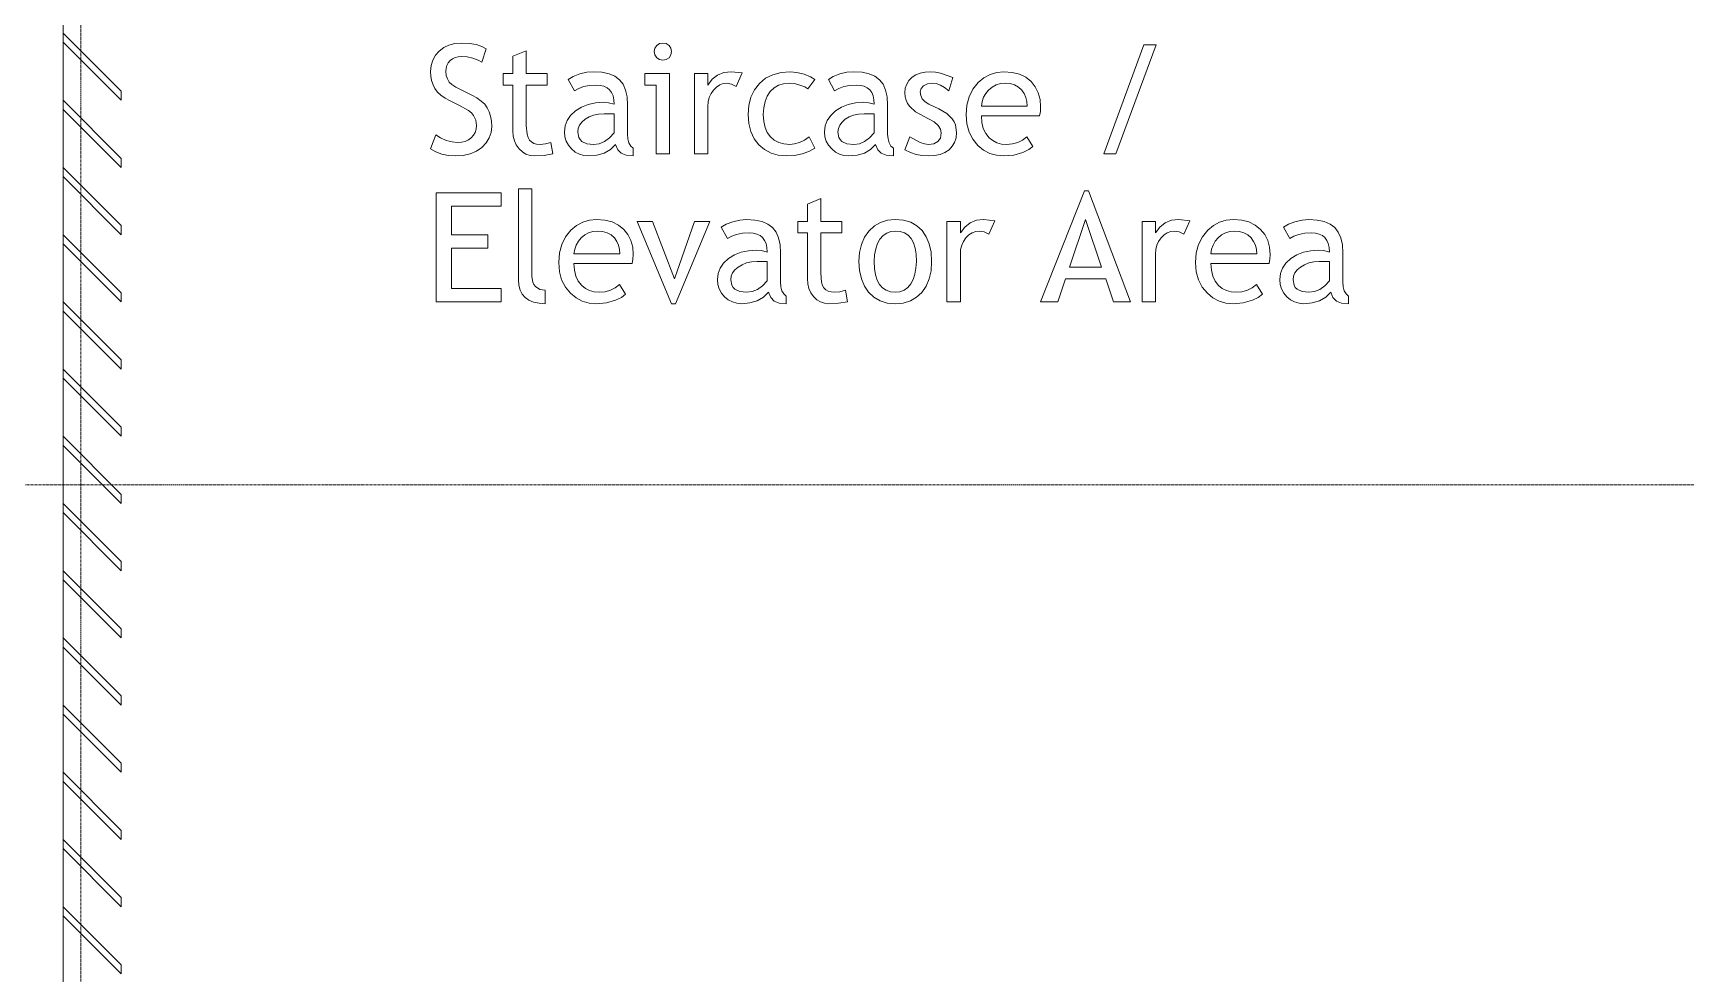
# Model space of a CAD drawing. Header units: inches. Extents: x -1714 to 1984, y -1043 to 970.
# Drawn here: x -1415.4 to -1052.9, y 200 to 406.2 of the extents above; entities that cross this region are included whole.
import ezdxf

# ---------------------------------------------------------------- set-up
doc = ezdxf.new("R2010")
doc.units = ezdxf.units.IN
doc.header["$MEASUREMENT"] = 0
doc.linetypes.add('Grid Line 1_2_', pattern=[0.875, 0.5, -0.125, 0.125, -0.125])
for name, color, linetype, lineweight in [('A-FLOR', 192, 'Continuous', 13), ('A-GENM', 13, 'Continuous', 9), ('A-MASS', 70, 'Continuous', 9), ('S-GRID', 1, 'Continuous', 9)]:
    doc.layers.add(name, color=color, linetype=linetype, lineweight=lineweight)

msp = doc.modelspace()

# ---------------------------------------------------------------- linework, layer by layer
at = {"layer": 'A-FLOR'}
msp.add_line((-1408.74, 479.86), (-1408.74, 127.21), dxfattribs=at)
at = {"layer": 'A-GENM'}
for p, q in [((-1325.32, 403.05), (-1326.32, 402.28)), ((-1324.18, 403.6), (-1325.32, 403.05)), ((-1322.91, 403.93), (-1324.18, 403.6)), ((-1321.5, 404.04), (-1322.91, 403.93)), ((-1319.69, 403.96), (-1321.5, 404.04)), ((-1318.17, 403.71), (-1319.69, 403.96)), ((-1316.95, 403.3), (-1318.17, 403.71)), ((-1316.98, 399.84), (-1316.04, 402.73)), ((-1316.04, 402.73), (-1316.95, 403.3)), ((-1307.23, 402.36), (-1310.17, 401.12)), ((-1307.23, 397.33), (-1307.23, 402.36)), ((-1279, 402.88), (-1279.13, 402.16)), ((-1278.59, 403.49), (-1279, 402.88)), ((-1277.98, 403.9), (-1278.59, 403.49)), ((-1277.25, 404.04), (-1277.98, 403.9)), ((-1276.52, 403.9), (-1277.25, 404.04)), ((-1275.91, 403.48), (-1276.52, 403.9)), ((-1275.5, 402.88), (-1275.91, 403.48)), ((-1275.36, 402.16), (-1275.5, 402.88)), ((-1171.77, 403.62), (-1180.58, 379.72)), ((-1177.94, 379.72), (-1169.06, 403.62)), ((-1169.06, 403.62), (-1171.77, 403.62)), ((-1328.08, 399.12), (-1328.2, 397.83)), ((-1327.73, 400.28), (-1328.08, 399.12)), ((-1327.14, 401.34), (-1327.73, 400.28)), ((-1326.32, 402.28), (-1327.14, 401.34)), ((-1324.79, 398.49), (-1324.61, 399.12)), ((-1324.61, 399.12), (-1324.32, 399.68)), ((-1324.32, 399.68), (-1323.91, 400.18)), ((-1323.91, 400.18), (-1323.4, 400.58)), ((-1323.4, 400.58), (-1322.8, 400.87)), ((-1322.8, 400.87), (-1322.12, 401.04)), ((-1322.12, 401.04), (-1321.35, 401.1)), ((-1321.35, 401.1), (-1320.19, 401)), ((-1320.19, 401), (-1318.92, 400.69)), ((-1318.92, 400.69), (-1317.79, 400.28)), ((-1317.79, 400.28), (-1316.98, 399.84)), ((-1310.17, 401.12), (-1310.17, 397.33)), ((-1279.13, 402.16), (-1279, 401.43)), ((-1279, 401.43), (-1278.58, 400.82)), ((-1278.58, 400.82), (-1277.97, 400.4)), ((-1277.97, 400.4), (-1277.25, 400.26)), ((-1277.25, 400.26), (-1276.52, 400.4)), ((-1276.52, 400.4), (-1275.91, 400.82)), ((-1275.91, 400.82), (-1275.5, 401.43)), ((-1275.5, 401.43), (-1275.36, 402.16)), ((-1328.2, 397.83), (-1328.14, 396.77)), ((-1328.14, 396.77), (-1327.96, 395.79)), ((-1327.96, 395.79), (-1327.66, 394.88)), ((-1324.84, 397.79), (-1324.79, 398.49)), ((-1324.76, 396.94), (-1324.84, 397.79)), ((-1324.51, 396.16), (-1324.76, 396.94)), ((-1324.1, 395.48), (-1324.51, 396.16)), ((-1323.56, 394.93), (-1324.1, 395.48)), ((-1310.17, 397.33), (-1312.26, 397.33)), ((-1312.26, 397.33), (-1312.26, 394.81)), ((-1302.62, 397.33), (-1307.23, 397.33)), ((-1302.62, 394.81), (-1302.62, 397.33)), ((-1296.93, 396.71), (-1298.01, 396.07)), ((-1298.01, 396.07), (-1296.63, 393.55)), ((-1295.5, 397.25), (-1296.93, 396.71)), ((-1293.94, 397.62), (-1295.5, 397.25)), ((-1292.44, 397.75), (-1293.94, 397.62)), ((-1290.62, 397.64), (-1292.44, 397.75)), ((-1289.07, 397.31), (-1290.62, 397.64)), ((-1287.79, 396.76), (-1289.07, 397.31)), ((-1286.77, 396), (-1287.79, 396.76)), ((-1286, 394.99), (-1286.77, 396)), ((-1275.78, 397.33), (-1281.23, 397.33)), ((-1281.23, 397.33), (-1281.23, 394.81)), ((-1275.78, 379.72), (-1275.78, 397.33)), ((-1267.39, 397.33), (-1270.33, 397.33)), ((-1270.33, 397.33), (-1270.33, 379.72)), ((-1267.39, 394.81), (-1267.39, 397.33)), ((-1266.43, 396.1), (-1267.39, 394.81)), ((-1265.25, 397.01), (-1266.43, 396.1)), ((-1263.87, 397.56), (-1265.25, 397.01)), ((-1264.79, 394.86), (-1264.03, 395.14)), ((-1264.03, 395.14), (-1263.22, 395.23)), ((-1262.27, 397.75), (-1263.87, 397.56)), ((-1263.22, 395.23), (-1262.18, 395.05)), ((-1259.84, 397.47), (-1262.27, 397.75)), ((-1262.18, 395.05), (-1261.15, 394.52)), ((-1261.15, 394.52), (-1259.84, 397.47)), ((-1256.1, 395.17), (-1257.19, 393.78)), ((-1254.75, 396.3), (-1256.1, 395.17)), ((-1253.16, 397.1), (-1254.75, 396.3)), ((-1251.35, 397.59), (-1253.16, 397.1)), ((-1251.92, 394.77), (-1250.83, 395.12)), ((-1249.31, 397.75), (-1251.35, 397.59)), ((-1250.83, 395.12), (-1249.6, 395.23)), ((-1249.6, 395.23), (-1248.4, 395.13)), ((-1247.86, 397.61), (-1249.31, 397.75)), ((-1248.4, 395.13), (-1247.19, 394.83)), ((-1246.3, 397.2), (-1247.86, 397.61)), ((-1244.89, 396.64), (-1246.3, 397.2)), ((-1245.48, 393.97), (-1243.91, 396.07)), ((-1243.91, 396.07), (-1244.89, 396.64)), ((-1239.89, 396.71), (-1240.97, 396.07)), ((-1240.97, 396.07), (-1239.59, 393.55)), ((-1238.47, 397.25), (-1239.89, 396.71)), ((-1236.9, 397.62), (-1238.47, 397.25)), ((-1235.41, 397.75), (-1236.9, 397.62)), ((-1233.59, 397.64), (-1235.41, 397.75)), ((-1232.04, 397.31), (-1233.59, 397.64)), ((-1230.75, 396.76), (-1232.04, 397.31)), ((-1229.74, 396), (-1230.75, 396.76)), ((-1228.96, 394.99), (-1229.74, 396)), ((-1223.31, 395.84), (-1223.8, 395.04)), ((-1222.63, 396.52), (-1223.31, 395.84)), ((-1221.78, 397.06), (-1222.63, 396.52)), ((-1220.82, 397.44), (-1221.78, 397.06)), ((-1219.73, 397.67), (-1220.82, 397.44)), ((-1220.09, 394.69), (-1219.25, 395.1)), ((-1218.53, 397.75), (-1219.73, 397.67)), ((-1219.25, 395.1), (-1218.25, 395.23)), ((-1217.51, 397.67), (-1218.53, 397.75)), ((-1218.25, 395.23), (-1217.33, 395.13)), ((-1216.37, 397.44), (-1217.51, 397.67)), ((-1217.33, 395.13), (-1216.41, 394.81)), ((-1213.71, 396.51), (-1216.37, 397.44)), ((-1214.58, 393.55), (-1213.71, 396.51)), ((-1208.11, 395.38), (-1209.28, 393.94)), ((-1206.86, 396.41), (-1208.11, 395.38)), ((-1205.5, 397.15), (-1206.86, 396.41)), ((-1204.04, 397.6), (-1205.5, 397.15)), ((-1204.21, 394.86), (-1203.26, 395.14)), ((-1202.46, 397.75), (-1204.04, 397.6)), ((-1203.26, 395.14), (-1202.23, 395.23)), ((-1200.66, 397.61), (-1202.46, 397.75)), ((-1202.23, 395.23), (-1201.13, 395.14)), ((-1201.13, 395.14), (-1200.16, 394.85)), ((-1199.07, 397.21), (-1200.66, 397.61)), ((-1197.69, 396.53), (-1199.07, 397.21)), ((-1196.51, 395.58), (-1197.69, 396.53)), ((-1195.6, 394.45), (-1196.51, 395.58)), ((-1327.66, 394.88), (-1327.24, 394.06)), ((-1327.24, 394.06), (-1326.67, 393.3)), ((-1326.67, 393.3), (-1325.92, 392.6)), ((-1325.92, 392.6), (-1324.99, 391.95)), ((-1324.99, 391.95), (-1323.87, 391.35)), ((-1322.64, 394.33), (-1323.56, 394.93)), ((-1321.08, 393.53), (-1322.64, 394.33)), ((-1319.15, 392.6), (-1321.08, 393.53)), ((-1318.03, 392), (-1319.15, 392.6)), ((-1317.09, 391.33), (-1318.03, 392)), ((-1312.26, 394.81), (-1310.17, 394.81)), ((-1310.17, 394.81), (-1310.17, 384.79)), ((-1307.23, 385.96), (-1307.23, 394.81)), ((-1307.23, 394.81), (-1302.62, 394.81)), ((-1296.63, 393.55), (-1295.72, 394.1)), ((-1295.72, 394.1), (-1294.63, 394.5)), ((-1294.63, 394.5), (-1293.37, 394.73)), ((-1293.37, 394.73), (-1291.92, 394.81)), ((-1291.92, 394.81), (-1290.99, 394.75)), ((-1290.99, 394.75), (-1290.18, 394.55)), ((-1290.18, 394.55), (-1289.5, 394.22)), ((-1289.5, 394.22), (-1288.94, 393.76)), ((-1288.94, 393.76), (-1288.5, 393.17)), ((-1288.5, 393.17), (-1288.19, 392.45)), ((-1288.19, 392.45), (-1288, 391.6)), ((-1288, 391.6), (-1287.94, 390.62)), ((-1285.45, 393.73), (-1286, 394.99)), ((-1285.12, 392.21), (-1285.45, 393.73)), ((-1285, 390.43), (-1285.12, 392.21)), ((-1281.23, 394.81), (-1278.71, 394.81)), ((-1278.71, 394.81), (-1278.71, 379.72)), ((-1267.31, 391.14), (-1267.08, 392.08)), ((-1267.08, 392.08), (-1266.69, 392.95)), ((-1266.69, 392.95), (-1266.14, 393.73)), ((-1266.14, 393.73), (-1265.49, 394.39)), ((-1265.49, 394.39), (-1264.79, 394.86)), ((-1257.96, 392.18), (-1258.43, 390.37)), ((-1257.19, 393.78), (-1257.96, 392.18)), ((-1254.85, 391.21), (-1254.37, 392.38)), ((-1254.37, 392.38), (-1253.71, 393.39)), ((-1253.71, 393.39), (-1252.88, 394.2)), ((-1252.88, 394.2), (-1251.92, 394.77)), ((-1247.19, 394.83), (-1246.15, 394.41)), ((-1246.15, 394.41), (-1245.48, 393.97)), ((-1239.59, 393.55), (-1238.68, 394.1)), ((-1238.68, 394.1), (-1237.6, 394.5)), ((-1237.6, 394.5), (-1236.33, 394.73)), ((-1236.33, 394.73), (-1234.89, 394.81)), ((-1234.89, 394.81), (-1233.96, 394.75)), ((-1233.96, 394.75), (-1233.15, 394.55)), ((-1233.15, 394.55), (-1232.46, 394.22)), ((-1232.46, 394.22), (-1231.9, 393.76)), ((-1231.9, 393.76), (-1231.47, 393.17)), ((-1231.47, 393.17), (-1231.16, 392.45)), ((-1231.16, 392.45), (-1230.97, 391.6)), ((-1230.97, 391.6), (-1230.91, 390.62)), ((-1228.41, 393.73), (-1228.96, 394.99)), ((-1228.08, 392.21), (-1228.41, 393.73)), ((-1227.97, 390.43), (-1228.08, 392.21)), ((-1224.1, 394.13), (-1224.2, 393.09)), ((-1224.2, 393.09), (-1224.13, 392.27)), ((-1224.13, 392.27), (-1223.93, 391.5)), ((-1223.8, 395.04), (-1224.1, 394.13)), ((-1223.93, 391.5), (-1223.59, 390.78)), ((-1220.84, 393.32), (-1220.65, 394.07)), ((-1220.72, 392.5), (-1220.84, 393.32)), ((-1220.37, 391.78), (-1220.72, 392.5)), ((-1220.65, 394.07), (-1220.09, 394.69)), ((-1219.78, 391.17), (-1220.37, 391.78)), ((-1216.41, 394.81), (-1215.5, 394.29)), ((-1215.5, 394.29), (-1214.58, 393.55)), ((-1210.11, 392.28), (-1210.61, 390.4)), ((-1209.28, 393.94), (-1210.11, 392.28)), ((-1207.25, 391.21), (-1206.93, 392.14)), ((-1206.93, 392.14), (-1206.46, 392.98)), ((-1206.46, 392.98), (-1205.84, 393.74)), ((-1205.84, 393.74), (-1205.07, 394.39)), ((-1205.07, 394.39), (-1204.21, 394.86)), ((-1200.16, 394.85), (-1199.31, 394.37)), ((-1199.31, 394.37), (-1198.58, 393.7)), ((-1198.58, 393.7), (-1198.04, 392.95)), ((-1198.04, 392.95), (-1197.66, 392.12)), ((-1197.66, 392.12), (-1197.43, 391.2)), ((-1194.94, 393.15), (-1195.6, 394.45)), ((-1194.55, 391.69), (-1194.94, 393.15)), ((-1194.42, 390.05), (-1194.55, 391.69)), ((-1323.87, 391.35), (-1321.97, 390.45)), ((-1321.97, 390.45), (-1319.89, 389.27)), ((-1319.89, 389.27), (-1319.21, 388.72)), ((-1319.21, 388.72), (-1318.77, 388.18)), ((-1318.77, 388.18), (-1318.29, 387.1)), ((-1316.33, 390.61), (-1317.09, 391.33)), ((-1315.76, 389.84), (-1316.33, 390.61)), ((-1315.33, 388.98), (-1315.76, 389.84)), ((-1315.02, 388.01), (-1315.33, 388.98)), ((-1314.84, 386.93), (-1315.02, 388.01)), ((-1297.48, 388.18), (-1298.24, 387.09)), ((-1296.42, 389.17), (-1297.48, 388.18)), ((-1295.13, 389.99), (-1296.42, 389.17)), ((-1293.67, 390.57), (-1295.13, 389.99)), ((-1294.3, 387.33), (-1293.44, 387.85)), ((-1292.04, 390.92), (-1293.67, 390.57)), ((-1293.44, 387.85), (-1292.47, 388.22)), ((-1292.47, 388.22), (-1291.37, 388.45)), ((-1290.25, 391.04), (-1292.04, 390.92)), ((-1291.37, 388.45), (-1290.16, 388.52)), ((-1289.16, 390.93), (-1290.25, 391.04)), ((-1290.16, 388.52), (-1287.94, 388.52)), ((-1287.94, 390.62), (-1289.16, 390.93)), ((-1287.94, 388.52), (-1287.94, 384.33)), ((-1285, 384.08), (-1285, 390.43)), ((-1267.39, 390.13), (-1267.31, 391.14)), ((-1267.39, 379.72), (-1267.39, 390.13)), ((-1258.43, 390.37), (-1258.58, 388.34)), ((-1258.58, 388.34), (-1258.44, 386.37)), ((-1255.23, 388.34), (-1255.13, 389.86)), ((-1255.13, 386.84), (-1255.23, 388.34)), ((-1255.13, 389.86), (-1254.85, 391.21)), ((-1240.45, 388.18), (-1241.2, 387.09)), ((-1239.39, 389.17), (-1240.45, 388.18)), ((-1238.09, 389.99), (-1239.39, 389.17)), ((-1236.63, 390.57), (-1238.09, 389.99)), ((-1237.27, 387.33), (-1236.41, 387.85)), ((-1235.01, 390.92), (-1236.63, 390.57)), ((-1236.41, 387.85), (-1235.43, 388.22)), ((-1235.43, 388.22), (-1234.34, 388.45)), ((-1233.21, 391.04), (-1235.01, 390.92)), ((-1234.34, 388.45), (-1233.13, 388.52)), ((-1232.13, 390.93), (-1233.21, 391.04)), ((-1233.13, 388.52), (-1230.91, 388.52)), ((-1230.91, 390.62), (-1232.13, 390.93)), ((-1230.91, 388.52), (-1230.91, 384.33)), ((-1227.97, 384.08), (-1227.97, 390.43)), ((-1223.59, 390.78), (-1223.12, 390.1)), ((-1223.12, 390.1), (-1221.84, 388.92)), ((-1221.84, 388.92), (-1218.98, 387.41)), ((-1218.95, 390.67), (-1219.78, 391.17)), ((-1216.75, 389.62), (-1218.95, 390.67)), ((-1215, 388.6), (-1216.75, 389.62)), ((-1213.8, 387.45), (-1215, 388.6)), ((-1210.61, 390.4), (-1210.78, 388.31)), ((-1210.78, 388.31), (-1210.61, 386.3)), ((-1207.42, 390.2), (-1207.25, 391.21)), ((-1197.36, 390.2), (-1207.42, 390.2)), ((-1207.32, 386.62), (-1207.42, 388.1)), ((-1207.42, 388.1), (-1194.67, 388.1)), ((-1197.43, 391.2), (-1197.36, 390.2)), ((-1194.67, 388.1), (-1194.48, 389.03)), ((-1194.48, 389.03), (-1194.42, 390.05)), ((-1318.42, 384.46), (-1318.78, 383.83)), ((-1318.21, 385.17), (-1318.42, 384.46)), ((-1318.29, 387.1), (-1318.14, 385.94)), ((-1318.14, 385.94), (-1318.21, 385.17)), ((-1315.32, 383.25), (-1314.92, 384.45)), ((-1314.92, 384.45), (-1314.78, 385.74)), ((-1314.78, 385.74), (-1314.84, 386.93)), ((-1310.17, 384.79), (-1310.08, 383.65)), ((-1307.05, 384.04), (-1307.23, 385.96)), ((-1298.69, 385.9), (-1298.84, 384.6)), ((-1298.84, 384.6), (-1298.75, 383.51)), ((-1298.24, 387.09), (-1298.69, 385.9)), ((-1295.91, 384.51), (-1295.81, 385.29)), ((-1295.69, 383.33), (-1295.91, 384.51)), ((-1295.81, 385.29), (-1295.51, 386.03)), ((-1295.51, 386.03), (-1295.01, 386.71)), ((-1295.01, 386.71), (-1294.3, 387.33)), ((-1287.94, 384.33), (-1288.96, 383.23)), ((-1258.44, 386.37), (-1257.99, 384.61)), ((-1257.99, 384.61), (-1257.25, 383.06)), ((-1254.84, 385.53), (-1255.13, 386.84)), ((-1254.36, 384.41), (-1254.84, 385.53)), ((-1253.69, 383.48), (-1254.36, 384.41)), ((-1241.66, 385.9), (-1241.81, 384.6)), ((-1241.81, 384.6), (-1241.71, 383.51)), ((-1241.2, 387.09), (-1241.66, 385.9)), ((-1238.87, 384.51), (-1238.77, 385.29)), ((-1238.66, 383.33), (-1238.87, 384.51)), ((-1238.77, 385.29), (-1238.47, 386.03)), ((-1238.47, 386.03), (-1237.97, 386.71)), ((-1237.97, 386.71), (-1237.27, 387.33)), ((-1230.91, 384.33), (-1231.92, 383.23)), ((-1218.98, 387.41), (-1217.78, 386.73)), ((-1217.78, 386.73), (-1216.92, 385.99)), ((-1216.92, 385.99), (-1216.4, 385.19)), ((-1216.4, 385.19), (-1216.23, 384.32)), ((-1216.23, 384.32), (-1216.4, 383.22)), ((-1213.39, 386.8), (-1213.8, 387.45)), ((-1213.1, 386.08), (-1213.39, 386.8)), ((-1212.87, 384.41), (-1213.1, 386.08)), ((-1212.98, 383.27), (-1212.87, 384.41)), ((-1210.61, 386.3), (-1210.13, 384.51)), ((-1210.13, 384.51), (-1209.32, 382.93)), ((-1207, 385.33), (-1207.32, 386.62)), ((-1206.47, 384.21), (-1207, 385.33)), ((-1205.73, 383.28), (-1206.47, 384.21)), ((-1327.01, 383.91), (-1328.2, 380.84)), ((-1328.2, 380.84), (-1327.01, 380.16)), ((-1326, 383.25), (-1327.01, 383.91)), ((-1324.76, 382.71), (-1326, 383.25)), ((-1323.47, 382.35), (-1324.76, 382.71)), ((-1322.34, 382.23), (-1323.47, 382.35)), ((-1321.43, 382.3), (-1322.34, 382.23)), ((-1320.62, 382.49), (-1321.43, 382.3)), ((-1319.91, 382.82), (-1320.62, 382.49)), ((-1319.29, 383.28), (-1319.91, 382.82)), ((-1318.78, 383.83), (-1319.29, 383.28)), ((-1318.12, 380.35), (-1316.95, 381.17)), ((-1316.95, 381.17), (-1316, 382.16)), ((-1316, 382.16), (-1315.32, 383.25)), ((-1310.08, 383.65), (-1309.82, 382.62)), ((-1309.82, 382.62), (-1309.39, 381.69)), ((-1309.39, 381.69), (-1308.79, 380.86)), ((-1308.79, 380.86), (-1308.07, 380.17)), ((-1306.83, 383.32), (-1307.05, 384.04)), ((-1306.51, 382.76), (-1306.83, 383.32)), ((-1306.1, 382.35), (-1306.51, 382.76)), ((-1305.57, 382.05), (-1306.1, 382.35)), ((-1304.94, 381.87), (-1305.57, 382.05)), ((-1304.19, 381.81), (-1304.94, 381.87)), ((-1303.02, 381.92), (-1304.19, 381.81)), ((-1301.81, 382.23), (-1303.02, 381.92)), ((-1301.36, 379.74), (-1301.81, 382.23)), ((-1298.75, 383.51), (-1298.45, 382.52)), ((-1298.45, 382.52), (-1297.96, 381.62)), ((-1297.96, 381.62), (-1297.28, 380.82)), ((-1297.28, 380.82), (-1296.46, 380.15)), ((-1295.42, 382.86), (-1295.69, 383.33)), ((-1295.04, 382.49), (-1295.42, 382.86)), ((-1293.95, 381.98), (-1295.04, 382.49)), ((-1292.44, 381.81), (-1293.95, 381.98)), ((-1291.2, 381.97), (-1292.44, 381.81)), ((-1290.04, 382.44), (-1291.2, 381.97)), ((-1290.11, 379.92), (-1288.76, 380.71)), ((-1288.96, 383.23), (-1290.04, 382.44)), ((-1288.76, 380.71), (-1287.67, 381.81)), ((-1287.67, 381.81), (-1287.16, 380.65)), ((-1287.16, 380.65), (-1286.4, 379.88)), ((-1284.93, 383.01), (-1285, 384.08)), ((-1284.69, 382.14), (-1284.93, 383.01)), ((-1284.3, 381.46), (-1284.69, 382.14)), ((-1283.75, 380.97), (-1284.3, 381.46)), ((-1283.75, 379.3), (-1283.75, 380.97)), ((-1257.25, 383.06), (-1256.21, 381.74)), ((-1256.21, 381.74), (-1254.94, 380.67)), ((-1254.94, 380.67), (-1253.52, 379.91)), ((-1252.85, 382.75), (-1253.69, 383.48)), ((-1251.85, 382.23), (-1252.85, 382.75)), ((-1250.71, 381.92), (-1251.85, 382.23)), ((-1249.42, 381.81), (-1250.71, 381.92)), ((-1248.36, 381.92), (-1249.42, 381.81)), ((-1247.29, 382.23), (-1248.36, 381.92)), ((-1246.22, 382.76), (-1247.29, 382.23)), ((-1245.15, 383.49), (-1246.22, 382.76)), ((-1245.25, 380.24), (-1243.91, 380.97)), ((-1243.91, 380.97), (-1245.15, 383.49)), ((-1241.71, 383.51), (-1241.42, 382.52)), ((-1241.42, 382.52), (-1240.93, 381.62)), ((-1240.93, 381.62), (-1240.24, 380.82)), ((-1240.24, 380.82), (-1239.42, 380.15)), ((-1238.39, 382.86), (-1238.66, 383.33)), ((-1238.01, 382.49), (-1238.39, 382.86)), ((-1236.92, 381.98), (-1238.01, 382.49)), ((-1235.4, 381.81), (-1236.92, 381.98)), ((-1234.17, 381.97), (-1235.4, 381.81)), ((-1233.01, 382.44), (-1234.17, 381.97)), ((-1233.08, 379.92), (-1231.73, 380.71)), ((-1231.92, 383.23), (-1233.01, 382.44)), ((-1231.73, 380.71), (-1230.63, 381.81)), ((-1230.63, 381.81), (-1230.13, 380.65)), ((-1230.13, 380.65), (-1229.37, 379.88)), ((-1227.89, 383.01), (-1227.97, 384.08)), ((-1227.66, 382.14), (-1227.89, 383.01)), ((-1227.26, 381.46), (-1227.66, 382.14)), ((-1226.71, 380.97), (-1227.26, 381.46)), ((-1226.71, 379.3), (-1226.71, 380.97)), ((-1223.13, 383.49), (-1224.2, 380.63)), ((-1224.2, 380.63), (-1222.97, 380.05)), ((-1220.83, 382.23), (-1223.13, 383.49)), ((-1219.87, 381.92), (-1220.83, 382.23)), ((-1219.04, 381.81), (-1219.87, 381.92)), ((-1217.81, 381.97), (-1219.04, 381.81)), ((-1216.93, 382.44), (-1217.81, 381.97)), ((-1216.4, 383.22), (-1216.93, 382.44)), ((-1215.4, 380.06), (-1214.51, 380.65)), ((-1214.51, 380.65), (-1213.79, 381.4)), ((-1213.79, 381.4), (-1213.28, 382.27)), ((-1213.28, 382.27), (-1212.98, 383.27)), ((-1209.32, 382.93), (-1208.18, 381.57)), ((-1208.18, 381.57), (-1206.96, 380.57)), ((-1206.96, 380.57), (-1205.6, 379.86)), ((-1204.93, 382.64), (-1205.73, 383.28)), ((-1204.02, 382.18), (-1204.93, 382.64)), ((-1203, 381.9), (-1204.02, 382.18)), ((-1201.88, 381.81), (-1203, 381.9)), ((-1200.6, 381.92), (-1201.88, 381.81)), ((-1199.43, 382.23), (-1200.6, 381.92)), ((-1198.37, 382.76), (-1199.43, 382.23)), ((-1197.42, 383.49), (-1198.37, 382.76)), ((-1198.33, 380.04), (-1197.02, 380.67)), ((-1196.1, 381.39), (-1197.42, 383.49)), ((-1197.02, 380.67), (-1196.1, 381.39)), ((-1327.01, 380.16), (-1325.71, 379.68)), ((-1325.71, 379.68), (-1324.29, 379.39)), ((-1324.29, 379.39), (-1322.75, 379.3)), ((-1322.75, 379.3), (-1321.02, 379.41)), ((-1321.02, 379.41), (-1319.48, 379.77)), ((-1319.48, 379.77), (-1318.12, 380.35)), ((-1308.07, 380.17), (-1307.27, 379.69)), ((-1307.27, 379.69), (-1306.38, 379.39)), ((-1306.38, 379.39), (-1305.42, 379.3)), ((-1305.42, 379.3), (-1303.3, 379.41)), ((-1303.3, 379.41), (-1301.36, 379.74)), ((-1296.46, 380.15), (-1295.57, 379.68)), ((-1295.57, 379.68), (-1294.61, 379.39)), ((-1294.61, 379.39), (-1293.58, 379.3)), ((-1293.58, 379.3), (-1291.71, 379.45)), ((-1291.71, 379.45), (-1290.11, 379.92)), ((-1286.4, 379.88), (-1285.3, 379.44)), ((-1285.3, 379.44), (-1283.75, 379.3)), ((-1278.71, 379.72), (-1275.78, 379.72)), ((-1270.33, 379.72), (-1267.39, 379.72)), ((-1253.52, 379.91), (-1251.94, 379.45)), ((-1251.94, 379.45), (-1250.2, 379.3)), ((-1250.2, 379.3), (-1248.4, 379.4)), ((-1248.4, 379.4), (-1246.75, 379.72)), ((-1246.75, 379.72), (-1245.25, 380.24)), ((-1239.42, 380.15), (-1238.54, 379.68)), ((-1238.54, 379.68), (-1237.57, 379.39)), ((-1237.57, 379.39), (-1236.54, 379.3)), ((-1236.54, 379.3), (-1234.68, 379.45)), ((-1234.68, 379.45), (-1233.08, 379.92)), ((-1229.37, 379.88), (-1228.26, 379.44)), ((-1228.26, 379.44), (-1226.71, 379.3)), ((-1222.97, 380.05), (-1221.7, 379.63)), ((-1221.7, 379.63), (-1220.39, 379.38)), ((-1220.39, 379.38), (-1219.05, 379.3)), ((-1219.05, 379.3), (-1217.67, 379.38)), ((-1217.67, 379.38), (-1216.46, 379.63)), ((-1216.46, 379.63), (-1215.4, 380.06)), ((-1205.6, 379.86), (-1204.12, 379.44)), ((-1204.12, 379.44), (-1202.52, 379.3)), ((-1202.52, 379.3), (-1200.32, 379.48)), ((-1200.32, 379.48), (-1198.33, 380.04)), ((-1180.58, 379.72), (-1177.94, 379.72)), ((-1312.68, 371.23), (-1326.94, 371.23)), ((-1326.94, 371.23), (-1326.94, 347.33)), ((-1312.68, 368.3), (-1312.68, 371.23)), ((-1305.97, 372.07), (-1308.91, 372.07)), ((-1308.91, 372.07), (-1308.91, 352.22)), ((-1305.97, 352.86), (-1305.97, 372.07)), ((-1242.65, 369.97), (-1245.58, 368.74)), ((-1242.65, 364.94), (-1242.65, 369.97)), ((-1184.78, 371.65), (-1194.42, 347.33)), ((-1183.94, 371.65), (-1184.78, 371.65)), ((-1174.71, 347.33), (-1183.94, 371.65)), ((-1323.59, 368.3), (-1312.68, 368.3)), ((-1323.59, 362.01), (-1323.59, 368.3)), ((-1245.58, 368.74), (-1245.58, 364.94)), ((-1297.44, 362.99), (-1298.6, 361.55)), ((-1296.19, 364.03), (-1297.44, 362.99)), ((-1294.83, 364.77), (-1296.19, 364.03)), ((-1293.36, 365.21), (-1294.83, 364.77)), ((-1294.39, 362), (-1293.53, 362.47)), ((-1293.53, 362.47), (-1292.59, 362.75)), ((-1291.79, 365.36), (-1293.36, 365.21)), ((-1292.59, 362.75), (-1291.55, 362.84)), ((-1289.99, 365.23), (-1291.79, 365.36)), ((-1291.55, 362.84), (-1290.46, 362.75)), ((-1290.46, 362.75), (-1289.49, 362.46)), ((-1288.4, 364.82), (-1289.99, 365.23)), ((-1289.49, 362.46), (-1288.63, 361.98)), ((-1287.01, 364.14), (-1288.4, 364.82)), ((-1285.84, 363.19), (-1287.01, 364.14)), ((-1284.92, 362.06), (-1285.84, 363.19)), ((-1279.55, 364.94), (-1282.91, 364.94)), ((-1282.91, 364.94), (-1275.36, 346.91)), ((-1274.73, 352.36), (-1279.55, 364.94)), ((-1270.33, 364.94), (-1274.73, 352.36)), ((-1274.52, 346.91), (-1266.97, 364.94)), ((-1266.97, 364.94), (-1270.33, 364.94)), ((-1263.38, 364.32), (-1264.46, 363.68)), ((-1264.46, 363.68), (-1263.08, 361.17)), ((-1261.95, 364.87), (-1263.38, 364.32)), ((-1260.39, 365.24), (-1261.95, 364.87)), ((-1258.89, 365.36), (-1260.39, 365.24)), ((-1257.07, 365.25), (-1258.89, 365.36)), ((-1255.52, 364.92), (-1257.07, 365.25)), ((-1254.24, 364.37), (-1255.52, 364.92)), ((-1253.22, 363.61), (-1254.24, 364.37)), ((-1252.45, 362.6), (-1253.22, 363.61)), ((-1251.9, 361.34), (-1252.45, 362.6)), ((-1245.58, 364.94), (-1247.68, 364.94)), ((-1247.68, 364.94), (-1247.68, 362.42)), ((-1238.04, 364.94), (-1242.65, 364.94)), ((-1238.04, 362.42), (-1238.04, 364.94)), ((-1232.07, 362.83), (-1233.03, 361.46)), ((-1230.88, 363.94), (-1232.07, 362.83)), ((-1229.52, 364.73), (-1230.88, 363.94)), ((-1227.99, 365.2), (-1229.52, 364.73)), ((-1228.18, 362.4), (-1227.29, 362.73)), ((-1226.29, 365.36), (-1227.99, 365.2)), ((-1227.29, 362.73), (-1226.29, 362.84)), ((-1224.5, 365.21), (-1226.29, 365.36)), ((-1226.29, 362.84), (-1225.21, 362.74)), ((-1225.21, 362.74), (-1224.27, 362.43)), ((-1222.92, 364.75), (-1224.5, 365.21)), ((-1221.56, 363.99), (-1222.92, 364.75)), ((-1220.41, 362.93), (-1221.56, 363.99)), ((-1219.5, 361.59), (-1220.41, 362.93)), ((-1212.03, 364.94), (-1214.97, 364.94)), ((-1214.97, 364.94), (-1214.97, 347.33)), ((-1212.03, 362.42), (-1212.03, 364.94)), ((-1211.07, 363.71), (-1212.03, 362.42)), ((-1209.89, 364.63), (-1211.07, 363.71)), ((-1210.14, 362), (-1209.43, 362.47)), ((-1208.51, 365.18), (-1209.89, 364.63)), ((-1209.43, 362.47), (-1208.67, 362.75)), ((-1208.67, 362.75), (-1207.86, 362.84)), ((-1206.92, 365.36), (-1208.51, 365.18)), ((-1207.86, 362.84), (-1206.82, 362.67)), ((-1204.49, 365.08), (-1206.92, 365.36)), ((-1206.82, 362.67), (-1205.8, 362.14)), ((-1205.8, 362.14), (-1204.49, 365.08)), ((-1188.1, 354.88), (-1184.57, 365.36)), ((-1184.57, 365.36), (-1181.08, 354.88)), ((-1169.26, 364.94), (-1172.19, 364.94)), ((-1172.19, 364.94), (-1172.19, 347.33)), ((-1169.26, 362.42), (-1169.26, 364.94)), ((-1168.29, 363.71), (-1169.26, 362.42)), ((-1167.12, 364.63), (-1168.29, 363.71)), ((-1167.36, 362), (-1166.65, 362.47)), ((-1165.73, 365.18), (-1167.12, 364.63)), ((-1166.65, 362.47), (-1165.9, 362.75)), ((-1165.9, 362.75), (-1165.08, 362.84)), ((-1164.14, 365.36), (-1165.73, 365.18)), ((-1165.08, 362.84), (-1164.05, 362.67)), ((-1161.71, 365.08), (-1164.14, 365.36)), ((-1164.05, 362.67), (-1163.02, 362.14)), ((-1163.02, 362.14), (-1161.71, 365.08)), ((-1157.79, 362.99), (-1158.95, 361.55)), ((-1156.54, 364.03), (-1157.79, 362.99)), ((-1155.18, 364.77), (-1156.54, 364.03)), ((-1153.71, 365.21), (-1155.18, 364.77)), ((-1154.74, 362), (-1153.88, 362.47)), ((-1153.88, 362.47), (-1152.94, 362.75)), ((-1152.14, 365.36), (-1153.71, 365.21)), ((-1152.94, 362.75), (-1151.9, 362.84)), ((-1150.34, 365.23), (-1152.14, 365.36)), ((-1151.9, 362.84), (-1150.81, 362.75)), ((-1150.81, 362.75), (-1149.84, 362.46)), ((-1148.75, 364.82), (-1150.34, 365.23)), ((-1149.84, 362.46), (-1148.98, 361.98)), ((-1147.36, 364.14), (-1148.75, 364.82)), ((-1146.19, 363.19), (-1147.36, 364.14)), ((-1145.27, 362.06), (-1146.19, 363.19)), ((-1140.08, 364.32), (-1141.16, 363.68)), ((-1141.16, 363.68), (-1139.78, 361.17)), ((-1138.66, 364.87), (-1140.08, 364.32)), ((-1137.09, 365.24), (-1138.66, 364.87)), ((-1135.6, 365.36), (-1137.09, 365.24)), ((-1133.78, 365.25), (-1135.6, 365.36)), ((-1132.23, 364.92), (-1133.78, 365.25)), ((-1130.94, 364.37), (-1132.23, 364.92)), ((-1129.93, 363.61), (-1130.94, 364.37)), ((-1129.15, 362.6), (-1129.93, 363.61)), ((-1128.6, 361.34), (-1129.15, 362.6)), ((-1315.62, 362.01), (-1323.59, 362.01)), ((-1323.59, 350.26), (-1323.59, 359.07)), ((-1323.59, 359.07), (-1315.62, 359.07)), ((-1315.62, 359.07), (-1315.62, 362.01)), ((-1299.44, 359.89), (-1299.94, 358.02)), ((-1298.6, 361.55), (-1299.44, 359.89)), ((-1296.75, 357.81), (-1296.58, 358.83)), ((-1296.58, 358.83), (-1296.26, 359.75)), ((-1296.26, 359.75), (-1295.79, 360.6)), ((-1295.79, 360.6), (-1295.17, 361.35)), ((-1295.17, 361.35), (-1294.39, 362)), ((-1288.63, 361.98), (-1287.9, 361.31)), ((-1287.9, 361.31), (-1287.37, 360.57)), ((-1287.37, 360.57), (-1286.99, 359.74)), ((-1286.99, 359.74), (-1286.76, 358.82)), ((-1286.76, 358.82), (-1286.68, 357.81)), ((-1284.27, 360.77), (-1284.92, 362.06)), ((-1283.88, 359.3), (-1284.27, 360.77)), ((-1283.75, 357.66), (-1283.88, 359.3)), ((-1263.08, 361.17), (-1262.17, 361.72)), ((-1262.17, 361.72), (-1261.08, 362.11)), ((-1261.08, 362.11), (-1259.82, 362.35)), ((-1259.82, 362.35), (-1258.37, 362.42)), ((-1258.37, 362.42), (-1257.44, 362.36)), ((-1257.44, 362.36), (-1256.63, 362.16)), ((-1256.63, 362.16), (-1255.95, 361.84)), ((-1255.95, 361.84), (-1255.39, 361.38)), ((-1255.39, 361.38), (-1254.95, 360.79)), ((-1254.95, 360.79), (-1254.64, 360.07)), ((-1254.64, 360.07), (-1254.45, 359.21)), ((-1254.45, 359.21), (-1254.39, 358.23)), ((-1251.57, 359.82), (-1251.9, 361.34)), ((-1251.46, 358.04), (-1251.57, 359.82)), ((-1247.68, 362.42), (-1245.58, 362.42)), ((-1245.58, 362.42), (-1245.58, 352.4)), ((-1242.65, 353.57), (-1242.65, 362.42)), ((-1242.65, 362.42), (-1238.04, 362.42)), ((-1233.71, 359.9), (-1234.12, 358.14)), ((-1233.03, 361.46), (-1233.71, 359.9)), ((-1230.83, 357.65), (-1230.59, 358.96)), ((-1230.59, 358.96), (-1230.2, 360.1)), ((-1230.2, 360.1), (-1229.65, 361.07)), ((-1229.65, 361.07), (-1228.97, 361.85)), ((-1228.97, 361.85), (-1228.18, 362.4)), ((-1224.27, 362.43), (-1223.48, 361.91)), ((-1223.48, 361.91), (-1222.83, 361.18)), ((-1222.83, 361.18), (-1222.33, 360.24)), ((-1222.33, 360.24), (-1221.97, 359.09)), ((-1221.97, 359.09), (-1221.75, 357.74)), ((-1218.85, 360.02), (-1219.5, 361.59)), ((-1218.46, 358.22), (-1218.85, 360.02)), ((-1211.96, 358.76), (-1211.72, 359.7)), ((-1211.72, 359.7), (-1211.33, 360.56)), ((-1211.33, 360.56), (-1210.79, 361.35)), ((-1210.79, 361.35), (-1210.14, 362)), ((-1169.18, 358.76), (-1168.95, 359.7)), ((-1168.95, 359.7), (-1168.56, 360.56)), ((-1168.56, 360.56), (-1168.01, 361.35)), ((-1168.01, 361.35), (-1167.36, 362)), ((-1159.79, 359.89), (-1160.29, 358.02)), ((-1158.95, 361.55), (-1159.79, 359.89)), ((-1157.1, 357.81), (-1156.93, 358.83)), ((-1156.93, 358.83), (-1156.61, 359.75)), ((-1156.61, 359.75), (-1156.14, 360.6)), ((-1156.14, 360.6), (-1155.52, 361.35)), ((-1155.52, 361.35), (-1154.74, 362)), ((-1148.98, 361.98), (-1148.25, 361.31)), ((-1148.25, 361.31), (-1147.72, 360.57)), ((-1147.72, 360.57), (-1147.34, 359.74)), ((-1147.34, 359.74), (-1147.11, 358.82)), ((-1147.11, 358.82), (-1147.03, 357.81)), ((-1144.62, 360.77), (-1145.27, 362.06)), ((-1144.23, 359.3), (-1144.62, 360.77)), ((-1144.1, 357.66), (-1144.23, 359.3)), ((-1139.78, 361.17), (-1138.87, 361.72)), ((-1138.87, 361.72), (-1137.79, 362.11)), ((-1137.79, 362.11), (-1136.52, 362.35)), ((-1136.52, 362.35), (-1135.08, 362.42)), ((-1135.08, 362.42), (-1134.15, 362.36)), ((-1134.15, 362.36), (-1133.34, 362.16)), ((-1133.34, 362.16), (-1132.65, 361.84)), ((-1132.65, 361.84), (-1132.09, 361.38)), ((-1132.09, 361.38), (-1131.66, 360.79)), ((-1131.66, 360.79), (-1131.35, 360.07)), ((-1131.35, 360.07), (-1131.16, 359.21)), ((-1131.16, 359.21), (-1131.1, 358.23)), ((-1128.27, 359.82), (-1128.6, 361.34)), ((-1128.16, 358.04), (-1128.27, 359.82)), ((-1299.94, 358.02), (-1300.1, 355.92)), ((-1300.1, 355.92), (-1299.94, 353.92)), ((-1286.68, 357.81), (-1296.75, 357.81)), ((-1296.64, 354.24), (-1296.75, 355.72)), ((-1296.75, 355.72), (-1284, 355.72)), ((-1284, 355.72), (-1283.81, 356.65)), ((-1283.81, 356.65), (-1283.75, 357.66)), ((-1263.93, 355.8), (-1264.69, 354.71)), ((-1262.87, 356.78), (-1263.93, 355.8)), ((-1261.58, 357.6), (-1262.87, 356.78)), ((-1260.12, 358.18), (-1261.58, 357.6)), ((-1260.75, 354.94), (-1259.89, 355.46)), ((-1258.49, 358.53), (-1260.12, 358.18)), ((-1259.89, 355.46), (-1258.92, 355.84)), ((-1258.92, 355.84), (-1257.82, 356.06)), ((-1256.7, 358.65), (-1258.49, 358.53)), ((-1257.82, 356.06), (-1256.61, 356.13)), ((-1255.61, 358.55), (-1256.7, 358.65)), ((-1256.61, 356.13), (-1254.39, 356.13)), ((-1254.39, 358.23), (-1255.61, 358.55)), ((-1254.39, 356.13), (-1254.39, 351.94)), ((-1251.46, 351.69), (-1251.46, 358.04)), ((-1234.12, 358.14), (-1234.26, 356.17)), ((-1234.26, 356.17), (-1234.13, 354.16)), ((-1230.91, 356.17), (-1230.83, 357.65)), ((-1230.83, 354.59), (-1230.91, 356.17)), ((-1221.68, 356.17), (-1221.76, 354.69)), ((-1221.75, 357.74), (-1221.68, 356.17)), ((-1218.33, 356.17), (-1218.46, 358.22)), ((-1218.46, 354.14), (-1218.33, 356.17)), ((-1212.03, 357.74), (-1211.96, 358.76)), ((-1212.03, 347.33), (-1212.03, 357.74)), ((-1169.26, 357.74), (-1169.18, 358.76)), ((-1169.26, 347.33), (-1169.26, 357.74)), ((-1160.29, 358.02), (-1160.45, 355.92)), ((-1160.45, 355.92), (-1160.29, 353.92)), ((-1147.03, 357.81), (-1157.1, 357.81)), ((-1156.99, 354.24), (-1157.1, 355.72)), ((-1157.1, 355.72), (-1144.35, 355.72)), ((-1144.35, 355.72), (-1144.16, 356.65)), ((-1144.16, 356.65), (-1144.1, 357.66)), ((-1140.64, 355.8), (-1141.39, 354.71)), ((-1139.58, 356.78), (-1140.64, 355.8)), ((-1138.28, 357.6), (-1139.58, 356.78)), ((-1136.82, 358.18), (-1138.28, 357.6)), ((-1137.46, 354.94), (-1136.6, 355.46)), ((-1135.2, 358.53), (-1136.82, 358.18)), ((-1136.6, 355.46), (-1135.62, 355.84)), ((-1135.62, 355.84), (-1134.53, 356.06)), ((-1133.4, 358.65), (-1135.2, 358.53)), ((-1134.53, 356.06), (-1133.32, 356.13)), ((-1132.32, 358.55), (-1133.4, 358.65)), ((-1133.32, 356.13), (-1131.1, 356.13)), ((-1131.1, 358.23), (-1132.32, 358.55)), ((-1131.1, 356.13), (-1131.1, 351.94)), ((-1128.16, 351.69), (-1128.16, 358.04)), ((-1308.91, 352.22), (-1308.82, 350.98)), ((-1305.77, 351.61), (-1305.97, 352.86)), ((-1305.52, 351.09), (-1305.77, 351.61)), ((-1299.94, 353.92), (-1299.45, 352.12)), ((-1299.45, 352.12), (-1298.64, 350.54)), ((-1296.32, 352.94), (-1296.64, 354.24)), ((-1295.8, 351.83), (-1296.32, 352.94)), ((-1295.06, 350.89), (-1295.8, 351.83)), ((-1265.14, 353.51), (-1265.29, 352.21)), ((-1265.29, 352.21), (-1265.2, 351.13)), ((-1264.69, 354.71), (-1265.14, 353.51)), ((-1262.36, 352.12), (-1262.26, 352.91)), ((-1262.14, 350.94), (-1262.36, 352.12)), ((-1262.26, 352.91), (-1261.96, 353.64)), ((-1261.96, 353.64), (-1261.46, 354.32)), ((-1261.46, 354.32), (-1260.75, 354.94)), ((-1254.39, 351.94), (-1255.41, 350.84)), ((-1251.38, 350.63), (-1251.46, 351.69)), ((-1245.58, 352.4), (-1245.5, 351.26)), ((-1242.47, 351.65), (-1242.65, 353.57)), ((-1242.24, 350.93), (-1242.47, 351.65)), ((-1234.13, 354.16), (-1233.73, 352.36)), ((-1233.73, 352.36), (-1233.08, 350.78)), ((-1230.62, 353.22), (-1230.83, 354.59)), ((-1230.26, 352.06), (-1230.62, 353.22)), ((-1229.75, 351.11), (-1230.26, 352.06)), ((-1222.37, 352.22), (-1222.91, 351.23)), ((-1221.99, 353.37), (-1222.37, 352.22)), ((-1221.76, 354.69), (-1221.99, 353.37)), ((-1219.53, 350.75), (-1218.86, 352.33)), ((-1218.86, 352.33), (-1218.46, 354.14)), ((-1190.65, 347.33), (-1188.94, 352.36)), ((-1188.94, 352.36), (-1180.14, 352.36)), ((-1181.08, 354.88), (-1188.1, 354.88)), ((-1180.14, 352.36), (-1178.48, 347.33)), ((-1160.29, 353.92), (-1159.8, 352.12)), ((-1159.8, 352.12), (-1158.99, 350.54)), ((-1156.67, 352.94), (-1156.99, 354.24)), ((-1156.15, 351.83), (-1156.67, 352.94)), ((-1155.41, 350.89), (-1156.15, 351.83)), ((-1141.85, 353.51), (-1142, 352.21)), ((-1142, 352.21), (-1141.9, 351.13)), ((-1141.39, 354.71), (-1141.85, 353.51)), ((-1139.06, 352.12), (-1138.96, 352.91)), ((-1138.85, 350.94), (-1139.06, 352.12)), ((-1138.96, 352.91), (-1138.66, 353.64)), ((-1138.66, 353.64), (-1138.16, 354.32)), ((-1138.16, 354.32), (-1137.46, 354.94)), ((-1131.1, 351.94), (-1132.11, 350.84)), ((-1128.08, 350.63), (-1128.16, 351.69)), ((-1312.68, 350.26), (-1323.59, 350.26)), ((-1312.68, 347.33), (-1312.68, 350.26)), ((-1308.82, 350.98), (-1308.54, 349.9)), ((-1308.54, 349.9), (-1308.08, 348.98)), ((-1308.08, 348.98), (-1307.44, 348.24)), ((-1307.44, 348.24), (-1306.62, 347.66)), ((-1305.16, 350.65), (-1305.52, 351.09)), ((-1304.22, 350.05), (-1305.16, 350.65)), ((-1303.04, 349.84), (-1304.22, 350.05)), ((-1303.04, 346.91), (-1303.04, 349.84)), ((-1298.64, 350.54), (-1297.51, 349.18)), ((-1297.51, 349.18), (-1296.28, 348.19)), ((-1296.28, 348.19), (-1294.93, 347.48)), ((-1294.25, 350.25), (-1295.06, 350.89)), ((-1293.34, 349.79), (-1294.25, 350.25)), ((-1292.33, 349.52), (-1293.34, 349.79)), ((-1291.21, 349.42), (-1292.33, 349.52)), ((-1289.93, 349.53), (-1291.21, 349.42)), ((-1288.75, 349.84), (-1289.93, 349.53)), ((-1287.69, 350.37), (-1288.75, 349.84)), ((-1286.74, 351.1), (-1287.69, 350.37)), ((-1287.65, 347.66), (-1286.34, 348.28)), ((-1285.42, 349.01), (-1286.74, 351.1)), ((-1286.34, 348.28), (-1285.42, 349.01)), ((-1265.2, 351.13), (-1264.9, 350.13)), ((-1264.9, 350.13), (-1264.41, 349.23)), ((-1264.41, 349.23), (-1263.73, 348.43)), ((-1263.73, 348.43), (-1262.91, 347.76)), ((-1261.87, 350.48), (-1262.14, 350.94)), ((-1261.49, 350.1), (-1261.87, 350.48)), ((-1260.41, 349.59), (-1261.49, 350.1)), ((-1258.89, 349.42), (-1260.41, 349.59)), ((-1257.65, 349.58), (-1258.89, 349.42)), ((-1256.49, 350.05), (-1257.65, 349.58)), ((-1256.56, 347.54), (-1255.21, 348.32)), ((-1255.41, 350.84), (-1256.49, 350.05)), ((-1255.21, 348.32), (-1254.12, 349.42)), ((-1254.12, 349.42), (-1253.61, 348.27)), ((-1253.61, 348.27), (-1252.85, 347.49)), ((-1251.14, 349.75), (-1251.38, 350.63)), ((-1250.75, 349.07), (-1251.14, 349.75)), ((-1250.2, 348.59), (-1250.75, 349.07)), ((-1250.2, 346.91), (-1250.2, 348.59)), ((-1245.5, 351.26), (-1245.24, 350.23)), ((-1245.24, 350.23), (-1244.81, 349.3)), ((-1244.81, 349.3), (-1244.21, 348.47)), ((-1244.21, 348.47), (-1243.49, 347.79)), ((-1241.93, 350.37), (-1242.24, 350.93)), ((-1241.51, 349.96), (-1241.93, 350.37)), ((-1240.99, 349.66), (-1241.51, 349.96)), ((-1240.35, 349.48), (-1240.99, 349.66)), ((-1239.61, 349.42), (-1240.35, 349.48)), ((-1238.44, 349.53), (-1239.61, 349.42)), ((-1237.22, 349.84), (-1238.44, 349.53)), ((-1236.78, 347.35), (-1237.22, 349.84)), ((-1233.08, 350.78), (-1232.15, 349.41)), ((-1232.15, 349.41), (-1231, 348.32)), ((-1231, 348.32), (-1229.63, 347.53)), ((-1229.1, 350.37), (-1229.75, 351.11)), ((-1228.31, 349.85), (-1229.1, 350.37)), ((-1227.37, 349.53), (-1228.31, 349.85)), ((-1226.29, 349.42), (-1227.37, 349.53)), ((-1225.27, 349.54), (-1226.29, 349.42)), ((-1224.36, 349.88), (-1225.27, 349.54)), ((-1223.58, 350.44), (-1224.36, 349.88)), ((-1222.91, 351.23), (-1223.58, 350.44)), ((-1222.99, 347.53), (-1221.63, 348.31)), ((-1221.63, 348.31), (-1220.46, 349.39)), ((-1220.46, 349.39), (-1219.53, 350.75)), ((-1158.99, 350.54), (-1157.86, 349.18)), ((-1157.86, 349.18), (-1156.63, 348.19)), ((-1156.63, 348.19), (-1155.28, 347.48)), ((-1154.6, 350.25), (-1155.41, 350.89)), ((-1153.69, 349.79), (-1154.6, 350.25)), ((-1152.68, 349.52), (-1153.69, 349.79)), ((-1151.56, 349.42), (-1152.68, 349.52)), ((-1150.28, 349.53), (-1151.56, 349.42)), ((-1149.1, 349.84), (-1150.28, 349.53)), ((-1148.04, 350.37), (-1149.1, 349.84)), ((-1147.09, 351.1), (-1148.04, 350.37)), ((-1148, 347.66), (-1146.69, 348.28)), ((-1145.77, 349.01), (-1147.09, 351.1)), ((-1146.69, 348.28), (-1145.77, 349.01)), ((-1141.9, 351.13), (-1141.61, 350.13)), ((-1141.61, 350.13), (-1141.12, 349.23)), ((-1141.12, 349.23), (-1140.43, 348.43)), ((-1140.43, 348.43), (-1139.61, 347.76)), ((-1138.58, 350.48), (-1138.85, 350.94)), ((-1138.2, 350.1), (-1138.58, 350.48)), ((-1137.11, 349.59), (-1138.2, 350.1)), ((-1135.59, 349.42), (-1137.11, 349.59)), ((-1134.36, 349.58), (-1135.59, 349.42)), ((-1133.2, 350.05), (-1134.36, 349.58)), ((-1133.27, 347.54), (-1131.92, 348.32)), ((-1132.11, 350.84), (-1133.2, 350.05)), ((-1131.92, 348.32), (-1130.82, 349.42)), ((-1130.82, 349.42), (-1130.32, 348.27)), ((-1130.32, 348.27), (-1129.56, 347.49)), ((-1127.85, 349.75), (-1128.08, 350.63)), ((-1127.45, 349.07), (-1127.85, 349.75)), ((-1126.9, 348.59), (-1127.45, 349.07)), ((-1126.9, 346.91), (-1126.9, 348.59)), ((-1326.94, 347.33), (-1312.68, 347.33)), ((-1306.62, 347.66), (-1305.61, 347.24)), ((-1305.61, 347.24), (-1304.41, 346.99)), ((-1304.41, 346.99), (-1303.04, 346.91)), ((-1294.93, 347.48), (-1293.45, 347.05)), ((-1293.45, 347.05), (-1291.85, 346.91)), ((-1291.85, 346.91), (-1289.64, 347.1)), ((-1289.64, 347.1), (-1287.65, 347.66)), ((-1275.36, 346.91), (-1274.52, 346.91)), ((-1262.91, 347.76), (-1262.02, 347.29)), ((-1262.02, 347.29), (-1261.06, 347)), ((-1261.06, 347), (-1260.03, 346.91)), ((-1260.03, 346.91), (-1258.17, 347.07)), ((-1258.17, 347.07), (-1256.56, 347.54)), ((-1252.85, 347.49), (-1251.75, 347.05)), ((-1251.75, 347.05), (-1250.2, 346.91)), ((-1243.49, 347.79), (-1242.68, 347.3)), ((-1242.68, 347.3), (-1241.8, 347.01)), ((-1241.8, 347.01), (-1240.84, 346.91)), ((-1240.84, 346.91), (-1238.72, 347.02)), ((-1238.72, 347.02), (-1236.78, 347.35)), ((-1229.63, 347.53), (-1228.06, 347.06)), ((-1228.06, 347.06), (-1226.29, 346.91)), ((-1226.29, 346.91), (-1224.54, 347.06)), ((-1224.54, 347.06), (-1222.99, 347.53)), ((-1214.97, 347.33), (-1212.03, 347.33)), ((-1194.42, 347.33), (-1190.65, 347.33)), ((-1178.48, 347.33), (-1174.71, 347.33)), ((-1172.19, 347.33), (-1169.26, 347.33)), ((-1155.28, 347.48), (-1153.8, 347.05)), ((-1153.8, 347.05), (-1152.2, 346.91)), ((-1152.2, 346.91), (-1149.99, 347.1)), ((-1149.99, 347.1), (-1148, 347.66)), ((-1139.61, 347.76), (-1138.73, 347.29)), ((-1138.73, 347.29), (-1137.76, 347)), ((-1137.76, 347), (-1136.73, 346.91)), ((-1136.73, 346.91), (-1134.87, 347.07)), ((-1134.87, 347.07), (-1133.27, 347.54)), ((-1129.56, 347.49), (-1128.45, 347.05)), ((-1128.45, 347.05), (-1126.9, 346.91))]:
    msp.add_line(p, q, dxfattribs=at)
at = {"layer": 'A-MASS', "lineweight": 13}
for p, q in [((-1396.02, 393.49), (-1408.74, 406.22)), ((-1408.74, 406.22), (-1408.74, 404.22)), ((-1408.74, 404.22), (-1396.02, 391.49)), ((-1396.02, 378.76), (-1408.74, 391.49)), ((-1408.74, 391.49), (-1408.74, 389.49)), ((-1396.02, 391.49), (-1396.02, 393.49)), ((-1408.74, 389.49), (-1396.02, 376.76)), ((-1396.02, 376.76), (-1396.02, 378.76)), ((-1396.02, 364.03), (-1408.74, 376.76)), ((-1408.74, 376.76), (-1408.74, 374.76)), ((-1408.74, 374.76), (-1396.02, 362.03)), ((-1396.02, 362.03), (-1396.02, 364.03)), ((-1396.02, 349.3), (-1408.74, 362.03)), ((-1408.74, 362.03), (-1408.74, 360.03)), ((-1408.74, 360.03), (-1396.02, 347.3)), ((-1396.02, 347.3), (-1396.02, 349.3)), ((-1396.02, 334.58), (-1408.74, 347.3)), ((-1408.74, 347.3), (-1408.74, 345.3)), ((-1408.74, 345.3), (-1396.02, 332.58)), ((-1396.02, 332.58), (-1396.02, 334.58)), ((-1396.02, 319.85), (-1408.74, 332.58)), ((-1408.74, 332.58), (-1408.74, 330.58)), ((-1408.74, 330.58), (-1396.02, 317.85)), ((-1396.02, 317.85), (-1396.02, 319.85)), ((-1396.02, 305.12), (-1408.74, 317.85)), ((-1408.74, 317.85), (-1408.74, 315.85)), ((-1408.74, 315.85), (-1396.02, 303.12)), ((-1396.02, 303.12), (-1396.02, 305.12)), ((-1396.02, 290.39), (-1408.74, 303.12)), ((-1408.74, 303.12), (-1408.74, 301.12)), ((-1408.74, 301.12), (-1396.02, 288.39)), ((-1396.02, 288.39), (-1396.02, 290.39)), ((-1396.02, 275.67), (-1408.74, 288.39)), ((-1408.74, 288.39), (-1408.74, 286.39)), ((-1408.74, 286.39), (-1396.02, 273.67)), ((-1396.02, 273.67), (-1396.02, 275.67)), ((-1396.02, 260.94), (-1408.74, 273.67)), ((-1408.74, 273.67), (-1408.74, 271.67)), ((-1408.74, 271.67), (-1396.02, 258.94)), ((-1396.02, 246.21), (-1408.74, 258.94)), ((-1408.74, 258.94), (-1408.74, 256.94)), ((-1396.02, 258.94), (-1396.02, 260.94)), ((-1408.74, 256.94), (-1396.02, 244.21)), ((-1396.02, 231.48), (-1408.74, 244.21)), ((-1408.74, 244.21), (-1408.74, 242.21)), ((-1396.02, 244.21), (-1396.02, 246.21)), ((-1408.74, 242.21), (-1396.02, 229.48)), ((-1396.02, 216.75), (-1408.74, 229.48)), ((-1408.74, 229.48), (-1408.74, 227.48)), ((-1396.02, 229.48), (-1396.02, 231.48)), ((-1408.74, 227.48), (-1396.02, 214.75)), ((-1396.02, 202.03), (-1408.74, 214.75)), ((-1408.74, 214.75), (-1408.74, 212.75)), ((-1396.02, 214.75), (-1396.02, 216.75)), ((-1408.74, 212.75), (-1396.02, 200.03)), ((-1396.02, 200.03), (-1396.02, 202.03))]:
    msp.add_line(p, q, dxfattribs=at)
at = {"layer": 'S-GRID', "linetype": 'Grid Line 1_2_'}
for p, q in [((-1404.85, -1043.15), (-1404.85, 921.91)), ((-1714.25, 307.21), (1936.33, 307.21))]:
    msp.add_line(p, q, dxfattribs=at)

doc.saveas('drawing.dxf')
